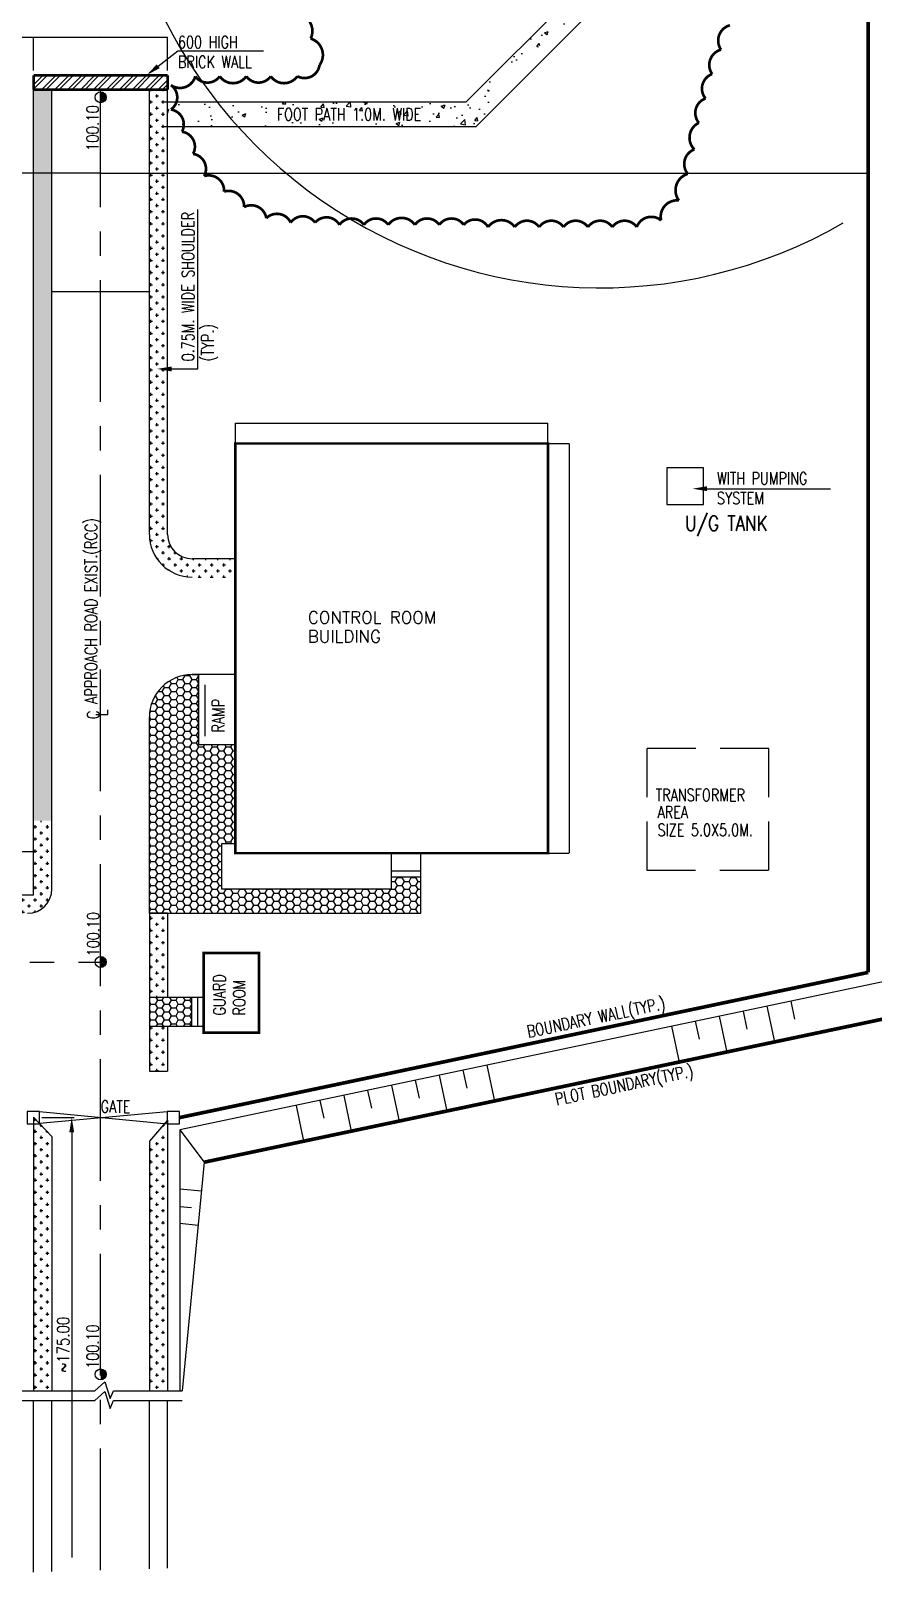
# Model space of a CAD drawing. Extents: x 278807 to 397707, y 326263 to 410363.
# Drawn here: x 390728 to 394189, y 343665 to 349997 of the extents above; entities that cross this region are included whole.
import ezdxf

# ---------------------------------------------------------------- set-up
doc = ezdxf.new("R2010")
doc.units = 0
doc.header["$LTSCALE"] = 400
doc.header["$MEASUREMENT"] = 0
for name, pattern in [('CENTER', [2, 1.25, -0.25, 0.25, -0.25]), ('DASHED', [0.75, 0.5, -0.25]), ('PHANTOM', [2.5, 1.25, -0.25, 0.25, -0.25, 0.25, -0.25])]:
    doc.linetypes.add(name, pattern=pattern)
doc.layers.get('0').update_dxf_attribs({"linetype": 'CONTINUOUS'})
doc.layers.get('DEFPOINTS').update_dxf_attribs({"linetype": 'CONTINUOUS'})
doc.layers.add('GRID', color=8, linetype='CONTINUOUS')
doc.styles.add('ROMAND', font='romans.shx', dxfattribs={"width": 0.8, "height": 0.625})
doc.linetypes.add('FENCELINE2', pattern='A,0.25,-0.1,[132,ltypeshp.shx,S=0.1,R=0,X=-0.1,Y=0],-0.1,1', length=1.45)
doc.dimstyles.get("Standard").update_dxf_attribs({"dimtxt": 0.625, "dimasz": 0.6, "dimexe": 0.18, "dimexo": 0.0625, "dimgap": 0.09, "dimtad": 1, "dimdec": 0, "dimzin": 0, "dimdsep": 46, "dimtxsty": 'ROMAND', "dimcen": 0.09, "dimadec": 0, "dimazin": 0, "dimtfac": 1, "dimtdec": 0, "dimtofl": 0, "dimtmove": 0, "dimatfit": 3, "dimfxl": 0, "dimtolj": 1, "dimtzin": 0, "dimarcsym": 0})
pattern_1 = [(0, (283057.387, 244800.16), (25.025, 25.025), [12.5125, -37.5375]), (90, (283063.643, 244793.903), (-25.025, 25.025), [12.5125, -37.5375])]
pattern_2 = [(0, (283057.387, 244800.16), (28.153125, 16.2542142), [18.76875, -37.5375]), (120, (283057.387, 244800.16), (-28.153125, 16.2542143), [18.76875, -37.5375]), (60, (283057.387, 244800.16), (6e-08, 32.5084286), [-37.5375, 18.76875])]
pattern_3 = [(50, (283057.39, 244800.16), (157.95504, -13.81928), [16.5165, -181.6815]), (355, (283057.39, 244800.16), (-30.55582, 165.64775), [13.2132, -145.3452]), (100.4514, (283070.55, 244799.01), (127.39934, 151.82838), [14.03686, -154.40552]), (46.1842, (283057.39, 244844.2), (235.02782, -36.4506), [24.77475, -272.52225]), (96.6356, (283076.97, 244841.17), (205.83142, 214.52024), [21.0553, -231.60824]), (351.1842, (283057.39, 244844.2), (205.83125, 214.5204), [19.8198, -218.0178]), (21, (283079.41, 244833.19), (131.45087, -88.66473), [16.5165, -181.6815]), (326, (283079.41, 244833.2), (53.5829, 159.69254), [13.2132, -145.3452]), (71.4514, (283090.36, 244825.8), (185.03383, 71.02767), [14.03686, -154.40552]), (37.5, (283057.387, 244800.16), (2.677843, 73.309884), [0, -143.58344, 0, -147.5474, 0, -145.89575]), (7.5, (283057.39, 244800.16), (57.933174, 86.857347), [0, -84.12404, 0, -140.28014, 0, -55.60555]), (327.5, (283008.28, 244800.16), (117.558377, -4.967034), [0, -55.055, 0, -171.7716, 0, -227.9277]), (317.5, (282986.26, 244800.16), (128.42926, 22.04512), [0, -71.5715, 0, -114.07396, 0, -161.8617])]

# ---------------------------------------------------------------- blocks, each defined once
blk = doc.blocks.new('*D137')
at = {"color": 0, "lineweight": -2}
for p, q in [((390815, 348929.1), (390815, 348926.8)), ((390815.6, 348926.9), (391214.8, 348926.9)), ((391215.4, 348929.1), (391215.4, 348926.8))]:
    blk.add_line(p, q, dxfattribs=at)
at = {"color": 0}
for points in [[(390815.6, 348927), (390815.6, 348926.8), (390815, 348926.9)], [(391214.8, 348927), (391214.8, 348926.8), (391215.4, 348926.9)]]:
    blk.add_solid(points, dxfattribs=at)
at = {"layer": 'DEFPOINTS', "color": 0}
for p in [(390815, 348929.2), (391215.4, 348929.2), (391215.4, 348926.9)]:
    blk.add_point(p, dxfattribs=at)
at = {"color": 0, "insert": (391015.2, 348927.3), "char_height": 0.625, "attachment_point": 5, "style": 'ROMAND'}
blk.add_mtext('\\A1;400.40', dxfattribs=at)
blk = doc.blocks.new('*D138')
at = {"color": 0, "lineweight": -2}
blk.add_line((387801, 346626), (390739.4, 346626), dxfattribs=at)
at = {"color": 0}
for points in [[(387801, 346626.1), (387801, 346625.9), (387800.4, 346626)], [(390739.4, 346626.1), (390739.4, 346625.9), (390740, 346626)]]:
    blk.add_solid(points, dxfattribs=at)
at = {"layer": 'DEFPOINTS', "color": 0}
for p in [(387800.4, 346626), (390740, 346626), (390740, 346626)]:
    blk.add_point(p, dxfattribs=at)
at = {"color": 0, "insert": (389270.2, 346626.4), "char_height": 0.625, "attachment_point": 5, "style": 'ROMAND'}
blk.add_mtext('\\A1;2939.54', dxfattribs=at)
blk = doc.blocks.new('*D144')
at = {"color": 0, "lineweight": -2}
for p, q in [((391015.2, 349354.8), (391015.2, 349411.9)), ((391015.8, 349411.8), (394167.8, 349411.8)), ((394168.4, 349354.8), (394168.4, 349411.9))]:
    blk.add_line(p, q, dxfattribs=at)
at = {"color": 0}
for points in [[(391015.8, 349411.9), (391015.8, 349411.7), (391015.2, 349411.8)], [(394167.8, 349411.9), (394167.8, 349411.7), (394168.4, 349411.8)]]:
    blk.add_solid(points, dxfattribs=at)
at = {"layer": 'DEFPOINTS', "color": 0}
for p in [(394168.4, 349411.8), (391015.2, 349354.7), (394168.4, 349354.7)]:
    blk.add_point(p, dxfattribs=at)
at = {"color": 0, "insert": (392591.8, 349412.2), "char_height": 0.625, "attachment_point": 5, "style": 'ROMAND'}
blk.add_mtext('\\A1;3153.15', dxfattribs=at)
blk = doc.blocks.new('*D152')
at = {"color": 0, "lineweight": -2}
for p, q in [((390339.6, 349755.1), (390339.6, 349971.4)), ((390340.2, 349971.3), (390739.4, 349971.3)), ((390740, 349834.3), (390740, 349971.4))]:
    blk.add_line(p, q, dxfattribs=at)
at = {"color": 0}
for points in [[(390340.2, 349971.4), (390340.2, 349971.2), (390339.6, 349971.3)], [(390739.4, 349971.4), (390739.4, 349971.2), (390740, 349971.3)]]:
    blk.add_solid(points, dxfattribs=at)
at = {"layer": 'DEFPOINTS', "color": 0}
for p in [(390740, 349971.3), (390740, 349834.2), (390339.6, 349755)]:
    blk.add_point(p, dxfattribs=at)
at = {"color": 0, "insert": (390539.8, 349971.7), "char_height": 0.625, "attachment_point": 5, "style": 'ROMAND'}
blk.add_mtext('\\A1;400.40', dxfattribs=at)
blk = doc.blocks.new('*D153')
at = {"color": 0, "lineweight": -2}
for p, q in [((390740, 349834.3), (390740, 349971.4)), ((390740.6, 349971.3), (391289.9, 349971.3)), ((391290.5, 349834.3), (391290.5, 349971.4))]:
    blk.add_line(p, q, dxfattribs=at)
at = {"color": 0}
for points in [[(390740.6, 349971.4), (390740.6, 349971.2), (390740, 349971.3)], [(391289.9, 349971.4), (391289.9, 349971.2), (391290.5, 349971.3)]]:
    blk.add_solid(points, dxfattribs=at)
at = {"layer": 'DEFPOINTS', "color": 0}
for p in [(391290.5, 349971.3), (390740, 349834.2), (391290.5, 349834.2)]:
    blk.add_point(p, dxfattribs=at)
at = {"color": 0, "insert": (391015.2, 349971.7), "char_height": 0.625, "attachment_point": 5, "style": 'ROMAND'}
blk.add_mtext('\\A1;550.55', dxfattribs=at)
blk = doc.blocks.new('*D157')
at = {"color": 0, "lineweight": -2}
for p, q in [((392853.2, 348301.6), (392940.4, 348301.6)), ((392940.3, 348301), (392940.3, 346619.5)), ((392853.2, 346618.9), (392940.4, 346618.9))]:
    blk.add_line(p, q, dxfattribs=at)
at = {"color": 0}
for points in [[(392940.2, 348301), (392940.4, 348301), (392940.3, 348301.6)], [(392940.2, 346619.5), (392940.4, 346619.5), (392940.3, 346618.9)]]:
    blk.add_solid(points, dxfattribs=at)
at = {"layer": 'DEFPOINTS', "color": 0}
for p in [(392853.1, 348301.6), (392853.1, 346618.9), (392940.3, 346618.9)]:
    blk.add_point(p, dxfattribs=at)
at = {"color": 0, "insert": (392939.8, 347460.2), "char_height": 0.625, "attachment_point": 5, "rotation": 90, "style": 'ROMAND'}
blk.add_mtext('\\A1;1682.68', dxfattribs=at)
blk = doc.blocks.new('*D158')
at = {"color": 0, "lineweight": -2}
for p, q in [((391568.8, 348301.7), (391568.8, 348384.9)), ((391569.4, 348384.8), (392852.5, 348384.8)), ((392853.1, 348301.7), (392853.1, 348384.9))]:
    blk.add_line(p, q, dxfattribs=at)
at = {"color": 0}
for points in [[(391569.4, 348384.9), (391569.4, 348384.7), (391568.8, 348384.8)], [(392852.5, 348384.9), (392852.5, 348384.7), (392853.1, 348384.8)]]:
    blk.add_solid(points, dxfattribs=at)
at = {"layer": 'DEFPOINTS', "color": 0}
for p in [(392853.1, 348384.8), (391568.8, 348301.6), (392853.1, 348301.6)]:
    blk.add_point(p, dxfattribs=at)
at = {"color": 0, "insert": (392210.9, 348385.2), "char_height": 0.625, "attachment_point": 5, "style": 'ROMAND'}
blk.add_mtext('\\A1;1284.28', dxfattribs=at)
blk = doc.blocks.new('*D168')
at = {"color": 0, "lineweight": -2}
for p, q in [((389739, 349428.3), (389739, 349411.7)), ((391014.6, 349411.8), (389739.6, 349411.8)), ((390377.1, 349411.8), (390485.9, 349410)), ((390485.9, 349410), (390489, 349410)), ((391015.2, 349354.8), (391015.2, 349411.9))]:
    blk.add_line(p, q, dxfattribs=at)
at = {"color": 0}
for points in [[(389739.6, 349411.9), (389739.6, 349411.7), (389739, 349411.8)], [(391014.6, 349411.9), (391014.6, 349411.7), (391015.2, 349411.8)]]:
    blk.add_solid(points, dxfattribs=at)
at = {"layer": 'DEFPOINTS', "color": 0}
for p in [(389739, 349428.4), (389739, 349411.8), (391015.2, 349354.7)]:
    blk.add_point(p, dxfattribs=at)
at = {"color": 0, "insert": (390487.4, 349410.4), "char_height": 0.625, "attachment_point": 5, "style": 'ROMAND'}
blk.add_mtext('\\A1;1276.28', dxfattribs=at)

msp = doc.modelspace()

# ---------------------------------------------------------------- hatches: boundary and pattern name
h = msp.add_hatch()
h.set_pattern_fill('AR-CONC', color=255, scale=22.022, style=0)
h.set_pattern_definition(pattern_3)
edge = h.paths.add_edge_path()
edge.add_line((392558.2, 349604.86), (393117.337, 350163.997))
edge.add_line((392516.737, 349704.96), (393017.237, 350205.46))
edge.add_line((393017.237, 350842.14), (393017.237, 350205.46))
edge.add_line((393117.337, 350842.14), (393117.337, 350163.997))
h = msp.add_hatch()
h.set_pattern_fill('ANSI32', color=255, scale=100.1, style=0)
h.set_pattern_definition([(45, (283057.387, 244800.16), (-26.543021, 26.543021), []), (45, (283075.082, 244800.16), (-26.543021, 26.543021), [])])
h.paths.add_polyline_path([(390739.962, 349815.07), (390739.962, 349755.01), (391165.387, 349755.01), (391165.387, 349815.07)])
h.paths.add_polyline_path([(391165.387, 349815.07), (391165.387, 349755.01), (391290.512, 349755.01), (391290.512, 349815.07)])
h = msp.add_hatch()
h.set_pattern_fill('CROSS', color=255, scale=100.1, style=0)
h.set_pattern_definition(pattern_1)
h.paths.add_polyline_path([(390739.962, 348754.01), (390815.037, 348754.01), (390815.037, 349755.01), (390739.962, 349755.01)])
h.paths.add_polyline_path([(390739.962, 347753.01), (390815.037, 347753.01), (390815.037, 348754.01), (390739.962, 348754.01)])
h.paths.add_polyline_path([(390739.962, 346752.01), (390815.037, 346752.01), (390815.037, 347753.01), (390739.962, 347753.01)])
for points in [[(391015.237, 349701.733, 0.41421356), (391037.759, 349724.255, 0.41421356), (391015.237, 349746.778)], [(391015.237, 346193.952), (391015.237, 346148.907, 0.41421356), (391037.759, 346171.43, 0.41421356)], [(391015.237, 344499.859), (391015.237, 344454.814, 0.41421356), (391037.759, 344477.337, 0.41421356)]]:
    msp.add_hatch(color=255).paths.add_polyline_path(points)
h = msp.add_hatch()
h.set_pattern_fill('CROSS', color=255, scale=100.1, style=0)
h.set_pattern_definition(pattern_1)
h.paths.add_polyline_path([(391290.512, 349755.01), (391215.437, 349755.01), (391215.437, 348754.01), (391290.512, 348754.01)])
h = msp.add_hatch()
h.set_pattern_fill('AR-CONC', color=255, scale=22.022, style=0)
h.set_pattern_definition(pattern_3)
h.paths.add_polyline_path([(391290.512, 349704.96), (391290.512, 349604.86), (391578.375, 349604.86, -0.01634088), (391494.146, 349704.96)])
h.paths.add_polyline_path([(391494.146, 349704.96, 0.01634088), (391578.375, 349604.86), (392166.387, 349604.86), (392166.387, 349704.96)])
h.paths.add_polyline_path([(392566.787, 349755.01), (392516.737, 349704.96), (392166.387, 349704.96), (392166.387, 349604.86), (392558.2, 349604.86), (392708.35, 349755.01)])
h.paths.add_polyline_path([(391734.003, 349616.584), (392434.369, 349616.584), (392434.369, 349691.659), (391734.003, 349691.659)], flags=9)
h = msp.add_hatch()
h.set_pattern_fill('CROSS', color=255, scale=100.1, style=0)
h.set_pattern_definition(pattern_1)
h.paths.add_polyline_path([(391290.512, 348754.01), (391215.437, 348754.01), (391215.437, 347928.185), (391290.512, 347928.185)])
h = msp.add_hatch()
h.set_pattern_fill('CROSS', color=255, scale=100.1, style=0)
h.set_pattern_definition(pattern_1)
h.paths.add_polyline_path([(391290.512, 347928.185), (391215.437, 347928.185, 0.41421356), (391390.612, 347753.01), (391390.612, 347828.085, -0.41421356)])
h = msp.add_hatch()
h.set_pattern_fill('CROSS', color=255, scale=100.1, style=0)
h.set_pattern_definition(pattern_1)
h.paths.add_polyline_path([(391568.79, 347828.085), (391390.612, 347828.085), (391390.612, 347753.01), (391568.79, 347753.01)])
h = msp.add_hatch()
h.set_pattern_fill('HONEY', color=255, scale=150.15, style=0)
h.set_pattern_definition(pattern_2)
h.paths.add_polyline_path([(391418.64, 347065.696), (391418.64, 347352.61), (391390.612, 347352.61, 0.41421356), (391215.437, 347177.435), (391215.437, 346752.01), (391568.79, 346752.01), (391568.79, 347065.696)])
h.paths.add_polyline_path([(391511.267, 346657.562), (391568.79, 346657.562), (391568.79, 346752.01), (391215.437, 346752.01), (391215.437, 346371.63), (392166.387, 346371.63), (392166.387, 346471.73), (391511.267, 346471.73)])
h = msp.add_hatch()
h.set_pattern_fill('CROSS', color=255, scale=100.1, style=0)
h.set_pattern_definition(pattern_1)
h.paths.add_polyline_path([(390064.287, 346772.03, 0.01250587), (390064.788, 346752.01), (390139.978, 346752.01, -0.01539556), (390139.362, 346772.03), (390139.362, 346852.11), (390064.287, 346852.11)])
h.paths.add_polyline_path([(390139.978, 346752.01), (390064.788, 346752.01, 0.16978208), (390164.387, 346507.19), (390164.387, 346646.905, -0.08349667)])
h.paths.add_polyline_path([(390164.387, 346646.905), (390164.387, 346507.19, 0.21525044), (390464.687, 346371.63), (390714.937, 346371.63, 0.41421356), (390815.037, 346471.73), (390815.037, 346752.01), (390739.962, 346752.01), (390739.962, 346446.705), (390464.687, 346446.705, -0.30277564)])
h = msp.add_hatch()
h.set_pattern_fill('HONEY', color=255, scale=150.15, style=0)
h.set_pattern_definition(pattern_2)
h.paths.add_polyline_path([(392210.862, 346521.78), (392210.862, 346471.73), (392166.387, 346471.73), (392166.387, 346371.63), (392330.982, 346371.63), (392330.982, 346521.78)])
h = msp.add_hatch()
h.set_pattern_fill('CROSS', color=255, scale=100.1, style=0)
h.set_pattern_definition(pattern_1)
h.paths.add_polyline_path([(391290.512, 346371.63), (391215.437, 346371.63), (391215.437, 346026.208), (391290.512, 346026.208)])
h.paths.add_polyline_path([(391290.512, 345906.088), (391215.437, 345906.088), (391215.437, 345751.01), (391290.512, 345751.01)])
h.paths.add_polyline_path([(391290.512, 345722.883), (391290.512, 345751.01), (391215.437, 345751.01), (391215.437, 345722.883)])
h = msp.add_hatch()
h.set_pattern_fill('HONEY', color=255, scale=150.15, style=0)
h.set_pattern_definition(pattern_2)
h.paths.add_polyline_path([(391388.61, 345906.088), (391388.61, 346026.208), (391215.437, 346026.208), (391215.437, 345906.088)])
h = msp.add_hatch()
h.set_pattern_fill('CROSS', color=255, scale=100.1, style=0)
h.set_pattern_definition(pattern_1)
h.paths.add_polyline_path([(390815.037, 345455.34), (390739.962, 345533.976), (390739.962, 344900.16), (390815.037, 344900.16)])
h.paths.add_polyline_path([(391290.512, 345522.062), (391215.437, 345435.912), (391215.437, 344900.16), (391290.512, 344900.16)])
h.paths.add_polyline_path([(391290.512, 344900.16), (391215.437, 344900.16), (391215.437, 344409.769), (391290.512, 344409.769)])
h.paths.add_polyline_path([(390739.962, 344409.769), (390815.037, 344409.769), (390815.037, 344900.16), (390739.962, 344900.16)])

# ---------------------------------------------------------------- linework, layer by layer
at = {"color": 255}
for p, q in [((392516.737, 349704.96), (393017.237, 350205.46)), ((392558.2, 349604.86), (393117.337, 350163.997)), ((391251.835, 349851.874), (391332.725, 349914.602)), ((391332.725, 349914.602), (391684.975, 349914.602)), ((391277.999, 349704.96), (392516.737, 349704.96)), ((391277.999, 349604.86), (392558.2, 349604.86)), ((391414.686, 348608.116), (391414.686, 349263.366)), ((391306.778, 348608.116), (391414.686, 348608.116)), ((391568.79, 348221.522), (391568.79, 347931.049)), ((393507.044, 348116.09), (394014.284, 348116.09)), ((391568.79, 347828.085), (391568.79, 347753.01)), ((391390.612, 347352.61), (391418.64, 347352.61)), ((391418.64, 347065.696), (391418.64, 347352.61)), ((391568.79, 347352.61), (391568.79, 347277.535)), ((391418.64, 347065.696), (391568.79, 347065.696)), ((391511.267, 346657.562), (391511.267, 346471.73)), ((391568.79, 346657.562), (391511.267, 346657.562)), ((391863.352, 346618.877), (392786.351, 346618.877)), ((392210.862, 346471.73), (392210.862, 346618.877)), ((392330.982, 346371.63), (392330.982, 346618.877)), ((392210.862, 346546.805), (392330.982, 346546.805)), ((392210.862, 346521.78), (392330.982, 346521.78)), ((391511.267, 346471.73), (392210.862, 346471.73)), ((391215.437, 346371.63), (392330.982, 346371.63)), ((391215.437, 346371.63), (391215.437, 345722.883)), ((391290.512, 346371.63), (391290.512, 346026.208)), ((394268.487, 346098.844), (391340.562, 345481.465)), ((391438.66, 346026.208), (391215.437, 346026.208)), ((391388.61, 346026.208), (391388.61, 345906.088)), ((391413.635, 346026.208), (391413.635, 345906.088)), ((391438.66, 346026.208), (391438.66, 345906.088)), ((393850.221, 346010.649), (393865.711, 345937.189)), ((393556.382, 345948.69), (393587.362, 345801.771)), ((393654.329, 345969.343), (393669.818, 345895.883)), ((393752.275, 345989.996), (393783.254, 345843.076)), ((391438.66, 345906.088), (391215.437, 345906.088)), ((391290.512, 345906.088), (391290.512, 345722.883)), ((393360.49, 345907.384), (393391.469, 345760.465)), ((393458.436, 345928.037), (393473.926, 345854.577)), ((391215.437, 345722.883), (391290.512, 345722.883)), ((392405.987, 345706.119), (392436.966, 345559.199)), ((392503.933, 345726.772), (392519.423, 345653.312)), ((392601.879, 345747.425), (392632.859, 345600.505)), ((392112.148, 345644.16), (392127.638, 345570.701)), ((392210.094, 345664.813), (392241.074, 345517.894)), ((392308.041, 345685.466), (392323.53, 345612.006)), ((391818.309, 345582.202), (391849.288, 345435.282)), ((391916.255, 345602.855), (391931.745, 345529.395)), ((392014.202, 345623.508), (392045.181, 345476.588)), ((390739.962, 345533.976), (390739.962, 344409.769)), ((390739.962, 345533.976), (390815.037, 345455.34)), ((390763.722, 345557.373), (391290.512, 345507.323)), ((390763.722, 345509.089), (391289.247, 345557.373)), ((390773.732, 345532.348), (390906.492, 345532.348)), ((391290.512, 345522.062), (391215.437, 345435.912)), ((391290.512, 345522.062), (391290.512, 344409.769)), ((390815.037, 345455.34), (390815.037, 344409.769)), ((390896.482, 345472.288), (390896.482, 344409.769)), ((391340.562, 345481.465), (391340.562, 344409.769)), ((391340.562, 345481.465), (391440.662, 345349.12)), ((391215.437, 345435.912), (391215.437, 344409.769)), ((391440.662, 345349.12), (391350.676, 344409.769)), ((391340.562, 345240.21), (391429.413, 345231.699)), ((391340.562, 345167.211), (391388.426, 345162.626)), ((391340.562, 345098.243), (391415.937, 345091.022)), ((390991.25, 344409.769), (391032.356, 344446.927)), ((391032.356, 344446.927), (391054.674, 344377.678)), ((390656.314, 344409.769), (390991.25, 344409.769)), ((390656.314, 344369.926), (390991.25, 344369.926)), ((390739.962, 343664.745), (390739.962, 344369.926)), ((390815.037, 343666.988), (390815.037, 344369.926)), ((390896.482, 344409.769), (390896.482, 344369.926)), ((390896.482, 344369.926), (390896.482, 343725.515)), ((390991.25, 344369.926), (391032.356, 344407.084)), ((391032.356, 344407.084), (391054.674, 344337.834)), ((391054.674, 344377.678), (391068.658, 344409.769)), ((391054.674, 344337.834), (391068.658, 344369.926)), ((391068.658, 344409.769), (391350.676, 344409.769)), ((391068.658, 344369.926), (391350.676, 344369.926)), ((391215.437, 343678.948), (391215.437, 344369.926)), ((391290.512, 343681.19), (391290.512, 344369.926))]:
    msp.add_line(p, q, dxfattribs=at)
at = {"linetype": 'FENCELINE2', "const_width": 15.015}
for points in [[(394168.387, 351343.917), (394168.387, 346128.887)], [(394168.387, 346128.887), (391339.297, 345532.348)]]:
    msp.add_lwpolyline(points, dxfattribs=at)
at = {"color": 255}
for points in [[(393600.565, 350020.122, 11.011, 11.011, 0.52056705), (393564.11, 349919.905, 11.011, 11.011, 0.52056705), (393527.655, 349819.689, 11.011, 11.011, 0.52056705), (393500.313, 349719.473, 11.011, 11.011, 0.52056705), (393472.972, 349619.257, 11.011, 11.011, 0.52056705), (393454.745, 349509.93, 11.011, 11.011, 0.52056705), (393427.404, 349409.713, 11.011, 11.011, 0.52056705), (393390.949, 349300.387, 11.011, 11.011, 0.52056705), (393318.039, 349218.391, 11.011, 11.011, 0.52056705), (393217.788, 349191.06, 11.011, 11.011, 0.52056705), (393117.536, 349191.06, 11.011, 11.011, 0.52056705), (393017.285, 349191.06, 11.011, 11.011, 0.52056705), (392917.034, 349191.06, 11.011, 11.011, 0.52056705), (392816.783, 349191.06, 11.011, 11.011, 0.52056705), (392716.532, 349191.06, 11.011, 11.011, 0.52056705), (392607.167, 349191.06, 11.011, 11.011, 0.52056705), (392506.916, 349200.17, 11.011, 11.011, 0.52056705), (392406.665, 349200.17, 11.011, 11.011, 0.52056705), (392306.414, 349200.17, 11.011, 11.011, 0.52056705), (392197.049, 349200.17, 11.011, 11.011, 0.52056705), (392096.798, 349200.17, 11.011, 11.011, 0.52056705), (391996.547, 349200.17, 11.011, 11.011, 0.52056705), (391896.296, 349209.281, 11.011, 11.011, 0.52056705), (391796.044, 349209.281, 11.011, 11.011, 0.52056705), (391695.793, 349227.502, 11.011, 11.011, 0.52056705), (391604.656, 349273.055, 11.011, 11.011, 0.52056705), (391522.632, 349336.829, 11.011, 11.011, 0.52056705), (391440.609, 349400.603, 11.011, 11.011, 0.52056705), (391395.04, 349491.709, 11.011, 11.011, 0.52056705), (391349.471, 349582.814, 11.011, 11.011, 0.52056705), (391303.903, 349673.92, 11.011, 11.011, 0.52056705), (391303.903, 349774.136, 11.011, 11.011, 0.52056705), (391404.154, 349810.579, 11.011, 11.011, 0.52056705), (391504.405, 349810.579, 11.011, 11.011, 0.52056705), (391613.77, 349810.579, 11.011, 11.011, 0.52056705), (391714.021, 349810.579, 11.011, 11.011, 0.52056705), (391823.386, 349810.579, 11.011, 11.011, 0.52056705), (391914.523, 349856.131, 11.011, 11.011, 0.52056705), (391878.068, 349965.458, 11.011, 11.011, 0.52056705), (391823.386, 350065.674, 11.011, 11.011, 0.52056705)], [(390739.962, 349815.07, 11.011, 11.011, 0), (391290.512, 349815.07, 11.011, 11.011, 0)]]:
    msp.add_lwpolyline(points, format="xyseb", dxfattribs=at)
at = {"color": 255, "const_width": 11.011}
for points in [[(390739.962, 349815.07), (390739.962, 349755.01)], [(391290.512, 349815.07), (391290.512, 349755.01)], [(390739.962, 349755.01), (391290.512, 349755.01)]]:
    msp.add_lwpolyline(points, dxfattribs=at)
at = {"color": 255, "linetype": 'DASHED', "const_width": 10.01}
msp.add_lwpolyline([(391568.79, 346618.877), (392853.073, 346618.877), (392853.073, 348301.558), (391568.79, 348301.558)], close=True, dxfattribs=at)
at = {"color": 255, "linetype": 'DASHED'}
for points in [[(393341.448, 348201.475), (393341.448, 348051.325), (393491.598, 348051.325), (393491.598, 348201.475)], [(393259.573, 347048.893), (393259.573, 346548.393), (393760.073, 346548.393), (393760.073, 347048.893)]]:
    msp.add_lwpolyline(points, close=True, dxfattribs=at)
at = {"color": 255, "linetype": 'DASHED', "const_width": 11.011}
msp.add_lwpolyline([(391438.66, 346208.467), (391665.887, 346208.467), (391665.887, 345881.14), (391438.66, 345881.14), (391438.66, 346208.467)], dxfattribs=at)
at = {"linetype": 'PHANTOM', "const_width": 15.015}
msp.add_lwpolyline([(394884.049, 346075.189), (391440.662, 345349.12)], dxfattribs=at)
at = {"color": 255}
for points in [[(390713.672, 345557.373), (390713.672, 345507.323), (390763.722, 345507.323), (390763.722, 345557.373)], [(391289.247, 345557.373), (391289.247, 345507.323), (391339.297, 345507.323), (391339.297, 345557.373)]]:
    msp.add_lwpolyline(points, close=True, dxfattribs=at)
for centre in [(391015.237, 349724.255), (391015.237, 346171.43), (391015.237, 344477.337)]:
    msp.add_circle(centre, 22.523, dxfattribs=at)
msp.add_arc((393067.287, 350943.197), 2002, 170.3601017, 299.917513, dxfattribs=at)
for points in [[(391257.969, 349843.964), (391245.701, 349859.785), (391204.373, 349815.07)], [(391306.778, 348598.106), (391306.778, 348618.126), (391246.718, 348608.116)], [(393507.044, 348106.08), (393507.044, 348126.1), (393446.984, 348116.09)], [(390886.472, 345472.288), (390906.492, 345472.288), (390896.482, 345532.348)]]:
    msp.add_solid(points, dxfattribs=at)
at = {"layer": 'GRID', "color": 0}
for p, q in [((390739.962, 346446.705), (390739.962, 349755.01)), ((390815.037, 346471.73), (390815.037, 349755.01)), ((391215.437, 347928.185), (391215.437, 349755.352)), ((391290.512, 347928.185), (391290.512, 349777.341)), ((391215.437, 346371.63), (391215.437, 347177.435)), ((390739.962, 346446.705), (390464.687, 346446.705)), ((391290.512, 346371.63), (391215.437, 346371.63))]:
    msp.add_line(p, q, dxfattribs=at)
at = {"layer": 'GRID', "color": 0, "linetype": 'CENTER'}
for p, q in [((391015.237, 343672.968), (391015.237, 349755.01)), ((387724.449, 346171.43), (391015.237, 346171.43))]:
    msp.add_line(p, q, dxfattribs=at)
at = {"layer": 'GRID'}
for p, q in [((391568.79, 347828.085), (391390.612, 347828.085)), ((391568.79, 347352.61), (391390.612, 347352.61)), ((391665.887, 346208.467), (391438.66, 346208.467)), ((391665.887, 345881.14), (391438.66, 345881.14))]:
    msp.add_line(p, q, dxfattribs=at)
at = {"layer": 'GRID', "color": 255}
for centre, radius, start, end in [((391390.612, 347928.185), 175.175, 180, 270), ((391390.612, 347928.185), 100.1, 180, 270), ((391390.612, 347177.435), 175.175, 90, 180)]:
    msp.add_arc(centre, radius, start, end, dxfattribs=at)
at = {"layer": 'GRID', "color": 0}
msp.add_arc((390714.937, 346471.73), 100.1, 270, 0, dxfattribs=at)

# ---------------------------------------------------------------- texts
at = {"color": 255, "style": 'ROMAND'}
for s, height, width, p in [('600 HIGH', 50.05, 0.77, (391332.725, 349925.683)), ('BRICK WALL', 50.05, 0.77, (391332.725, 349844.65)), ('FOOT PATH 1.0M. WIDE', 50.05, 0.77, (391739.175, 349629.097)), ('WITH PUMPING', 50.05, 0.77, (393547.28, 348133.323)), ('SYSTEM', 50.05, 0.77, (393547.28, 348052.289)), ('U/G TANK', 62.5625, 0.8, (393416.401, 347942.547)), ('TRANSFORMER ', 50.05, 0.77, (393295.762, 346832.725)), ('AREA', 50.05, 0.77, (393303.109, 346762.208)), ('SIZE 5.0X5.0M.', 50.05, 0.77, (393303.109, 346688.978))]:
    msp.add_text(s, height=height, dxfattribs=dict(at, width=width)).set_placement(p)
for s, rotation, width, p in [('100.10', 90, 0.8, (391007.116, 349503.307)), ('0.75M. WIDE SHOULDER', 90, 0.77, (391399.14, 348639.397)), ('(TYP.)', 90, 0.77, (391480.173, 348639.397)), ('APPROACH ROAD EXIST.(RCC)', 90, 0.77, (391000.818, 347232.559)), ('RAMP', 90, 0.77, (391523.492, 347114.731)), ('C', 90, 0.77, (391010.141, 347169.331)), ('L', 90, 0.77, (391045.188, 347181.556)), ('100.10', 90, 0.77, (391009.757, 346194.963)), ('GUARD ', 90, 0.77, (391528.528, 345951.737)), ('ROOM', 90, 0.77, (391609.561, 345951.737)), ('BOUNDARY WALL(TYP.)', 11.9069025, 0.77, (392772.551, 345860.154)), ('PLOT BOUNDARY(TYP.)', 11.9069025, 0.77, (392888.052, 345582.437)), ('GATE', 359.7639879, 0.77, (391015.237, 345552.834)), ('100.10', 90, 0.77, (391007.26, 344500.736))]:
    msp.add_text(s, height=50.05, rotation=rotation, dxfattribs=dict(at, width=width)).set_placement(p)
for s, p in [('CONTROL ROOM', (391866.749, 347562.066)), ('BUILDING', (391866.749, 347484.257))]:
    msp.add_text(s, height=50.05, dxfattribs=at).set_placement(p)
at = {"color": 255, "insert": (390861.447, 344598.902), "char_height": 50.05, "attachment_point": 5, "rotation": 90, "style": 'ROMAND'}
msp.add_mtext('~175.00', dxfattribs=at)

# ---------------------------------------------------------------- dimensions: what is measured, and where the dimension line sits
at = {"color": 255}
for base, p1, p2, angle, override, picture, middle in [((390739.962, 349971.315), (390339.562, 349755.01), (390739.962, 349834.163), 180, {"dimtxt": 0.5, "dimasz": 0.6, "dimexe": 0.1, "dimexo": 0.1, "dimgap": 0.1, "dimtad": 1, "dimtih": 0, "dimtoh": 0, "dimdec": 2, "dimtxsty": 'ROMAND', "dimtdec": 2, "dimtmove": 1}, '*D152', (390539.762, 349971.728)), ((391290.512, 349971.315), (390739.962, 349834.163), (391290.512, 349834.163), 180, {"dimtxt": 0.5, "dimasz": 0.6, "dimexe": 0.1, "dimexo": 0.1, "dimgap": 0.1, "dimtad": 1, "dimtih": 0, "dimtoh": 0, "dimdec": 2, "dimtxsty": 'ROMAND', "dimtdec": 2, "dimtmove": 1}, '*D153', (391015.237, 349971.728)), ((392940.26, 346618.877), (392853.073, 348301.558), (392853.073, 346618.877), 90, {"dimtxt": 0.5, "dimasz": 0.6, "dimexe": 0.1, "dimexo": 0.1, "dimgap": 0.1, "dimtad": 1, "dimtih": 0, "dimtoh": 0, "dimdec": 2, "dimtxsty": 'ROMAND', "dimtdec": 2}, '*D157', (392939.847, 347460.217))]:
    dim = msp.add_linear_dim(base=base, p1=p1, p2=p2, angle=angle, dimstyle='Standard', override=override, dxfattribs=at)
    dim.commit()
    dim.dimension.update_dxf_attribs({"geometry": picture, "text_midpoint": middle})
dim = msp.add_linear_dim(base=(389738.961738398, 349411.781608719), p1=(391015.236738398, 349354.726142192), p2=(389738.961738398, 349428.438130713), dimstyle='Standard', override={"dimtxt": 0.5, "dimasz": 0.6, "dimexe": 0.1, "dimexo": 0.1, "dimgap": 0.1, "dimtad": 1, "dimtih": 0, "dimtoh": 0, "dimdec": 2, "dimtxsty": 'ROMAND', "dimtdec": 2, "dimtmove": 1}, dxfattribs=at)
dim.commit()
dim.dimension.update_dxf_attribs({"geometry": '*D168', "text_midpoint": (390486.002984573, 349409.964554969), "dimtype": 160})
for base, p1, p2, picture, middle in [((394168.387, 349411.782), (391015.237, 349354.726), (394168.387, 349354.726), '*D144', (392591.812, 349412.194)), ((391215.437, 348926.885), (390815.037, 348929.185), (391215.437, 348929.185), '*D137', (391015.237, 348927.298)), ((392853.073, 348384.831), (391568.79, 348301.558), (392853.073, 348301.558), '*D158', (392210.931, 348385.244)), ((390739.962, 346625.986), (387800.425, 346625.986), (390739.962, 346625.986), '*D138', (389270.193, 346626.399))]:
    dim = msp.add_linear_dim(base=base, p1=p1, p2=p2, dimstyle='Standard', override={"dimtxt": 0.5, "dimasz": 0.6, "dimexe": 0.1, "dimexo": 0.1, "dimgap": 0.1, "dimtad": 1, "dimtih": 0, "dimtoh": 0, "dimdec": 2, "dimtxsty": 'ROMAND', "dimtdec": 2}, dxfattribs=at)
    dim.commit()
    dim.dimension.update_dxf_attribs({"geometry": picture, "text_midpoint": middle})

# ---------------------------------------------------------------- leaders
msp.add_leader([(391443.646, 347310.705), (391443.646, 347100.011)], dimstyle='Standard', override={"dimtxt": 0.5, "dimasz": 0.6, "dimexe": 0.1, "dimexo": 0.1, "dimgap": 0.1, "dimtad": 0, "dimtih": 0, "dimtoh": 0, "dimdec": 2, "dimtxsty": 'ROMAND', "dimtdec": 2}, dxfattribs=at)

doc.saveas('drawing.dxf')
